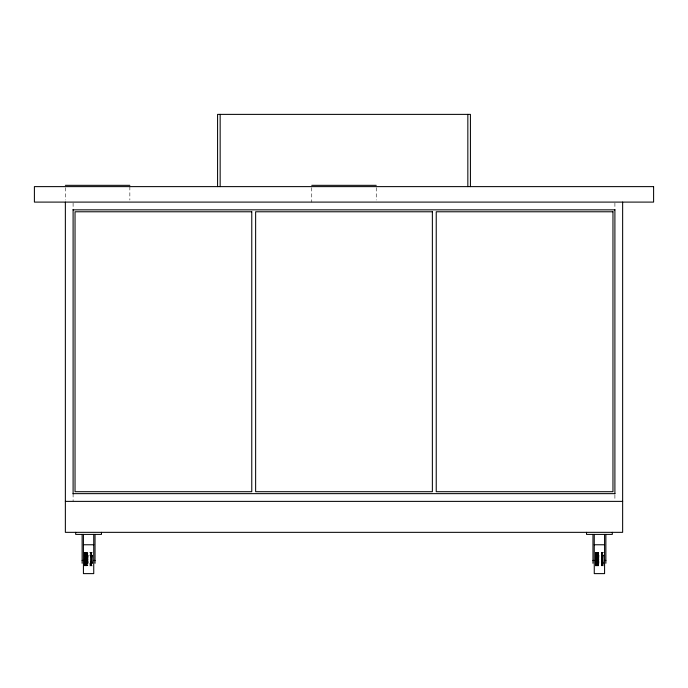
<?xml version="1.0" encoding="UTF-8"?>
<svg xmlns="http://www.w3.org/2000/svg" width="688" height="688" viewBox="0 0 688 688"><rect width="100%" height="100%" fill="white"/><g stroke="black" fill="none" stroke-linecap="round" stroke-linejoin="round"><path stroke-width="0.52" stroke-dasharray="3.44 2.58" d="M83.42 552.576L92.45 552.507M595.292 552.576L604.58 552.576M84.452 552.722L91.676 552.722M595.292 552.722L602.516 552.722M84.452 552.937L91.676 552.937M595.292 552.937L602.516 552.937M84.452 553.221L91.676 553.221M595.292 553.221L602.516 553.221M84.452 553.573L91.676 553.573M595.292 553.573L602.516 553.573M84.452 553.986L91.676 553.986M595.292 553.986L602.516 553.986M84.452 554.459L91.676 554.459M595.292 554.459L602.516 554.459M84.452 554.975L91.676 554.975M595.292 554.975L602.516 554.975M83.42 555.087L92.45 555.13M595.292 555.087L604.58 555.087M84.71 555.216L92.45 555.216M595.55 555.216L603.29 555.216M84.71 555.354L92.45 555.354M595.55 555.354L603.29 555.354M84.452 555.543L92.45 555.526M595.292 555.543L603.29 555.526M84.71 555.741L92.45 555.741M595.55 555.741L603.29 555.741M84.71 555.999L92.45 555.999M595.55 555.999L603.29 555.999M84.452 556.153L91.676 556.153M595.292 556.153L602.516 556.153M84.71 556.282L92.45 556.282M595.55 556.282L603.29 556.282M84.71 556.601L92.45 556.601M595.55 556.601L603.29 556.601M84.452 556.79L91.676 556.79M595.292 556.79L602.516 556.79M84.71 556.953L92.45 556.953M595.55 556.953L603.29 556.953M84.71 557.323L92.45 557.323M595.55 557.323L603.29 557.323M84.452 557.461L91.676 557.461M595.292 557.461L602.516 557.461M84.71 557.719L92.45 557.719M595.55 557.719L603.29 557.719M84.452 558.14L92.45 558.123M595.292 558.14L603.29 558.123M84.71 558.544L92.45 558.544M595.55 558.544L603.29 558.544M84.452 558.845L91.676 558.845M595.292 558.845L602.516 558.845M84.71 558.974L92.45 558.974M595.55 558.974L603.29 558.974M84.71 559.404L92.45 559.404M595.55 559.404L603.29 559.404M84.452 559.542L91.676 559.542M595.292 559.542L602.516 559.542M84.71 559.834L92.45 559.834M595.55 559.834L603.29 559.834M84.452 560.238L92.45 560.256M595.292 560.238L603.29 560.256M84.71 560.668L92.45 560.668M595.55 560.668L603.29 560.668M84.452 560.926L91.676 560.926M595.292 560.926L602.516 560.926M84.71 561.055L92.45 561.055M595.55 561.055L603.29 561.055M84.71 561.434L92.45 561.434M595.55 561.434L603.29 561.434M84.452 561.589L91.676 561.589M595.292 561.589L602.516 561.589M84.71 561.778L92.45 561.778M595.55 561.778L603.29 561.778M84.71 562.105L92.45 562.105M595.55 562.105L603.29 562.105M84.452 562.234L91.676 562.234M595.292 562.234L602.516 562.234M84.71 562.388L92.45 562.388M595.55 562.388L603.29 562.388M84.71 562.638L92.45 562.638M595.55 562.638L603.29 562.638M84.452 562.836L92.45 562.861M595.292 562.836L603.29 562.861M84.71 563.033L92.45 563.033M595.55 563.033L603.29 563.033M84.71 563.162L92.45 563.162M595.55 563.162L603.29 563.162M83.42 563.3L92.45 563.3M595.292 563.3L604.58 563.3M84.452 563.403L91.676 563.403M595.292 563.403L602.516 563.403M84.452 563.928L91.676 563.928M595.292 563.928L602.516 563.928M83.42 564.401L91.676 564.401M595.292 564.401L604.58 564.401M84.452 564.805L91.676 564.805M595.292 564.805L602.516 564.805M84.452 565.158L91.676 565.158M595.292 565.158L602.516 565.158M84.452 565.441L91.676 565.441M595.292 565.441L602.516 565.441M84.452 565.665L91.676 565.665M595.292 565.665L602.516 565.665M83.42 565.803L92.45 565.88M595.292 565.88L604.58 565.803M614.9 203.063L614.9 208.533M614.9 494.947L614.9 500.417M595.55 552.507L595.55 565.88M376.25 187.652L376.25 200.036M311.75 187.652L311.75 202.1M129.851 186.62L129.851 200.036M84.71 552.507L84.71 565.88M73.1 203.063L73.1 209.84M73.1 493.64L73.1 501.38M65.369 187.652L65.369 200.036"/><path stroke-width="1.03" d="M65.36 185.33L129.86 185.33M311.75 185.33L376.25 185.33M73.1 209.84L614.9 209.84M73.1 493.64L614.9 493.64M65.36 501.38L622.64 501.38M83.42 544.767L93.74 544.767M594.26 544.767L604.58 544.767M82.13 560.445L83.42 560.445M93.74 560.445L95.03 560.445M592.97 560.445L594.26 560.445M604.58 560.445L605.87 560.445M622.64 202.1L622.64 532.34L65.36 532.34L65.36 202.1M614.9 209.608L614.9 493.872M612.32 532.34L612.32 534.404L586.52 534.404L586.52 532.34M605.87 534.404L605.87 563.3M604.58 534.404L604.58 573.62L594.26 573.62L594.26 534.404M592.97 534.404L592.97 563.3M470.42 186.62L470.42 114.38L217.58 114.38L217.58 186.62M467.84 114.38L467.84 186.62M220.16 114.38L220.16 186.62M101.48 532.34L101.48 534.404L75.68 534.404L75.68 532.34M95.03 534.404L95.03 563.3M93.74 534.404L93.74 573.62L83.42 573.62L83.42 534.404M82.13 534.404L82.13 563.3M73.1 209.608L73.1 493.872M653.6 186.62L34.4 186.62L34.4 202.1L653.6 202.1L653.6 186.62M251.765 211.775L75.035 211.775L75.035 491.705L251.765 491.705L251.765 211.775M432.365 211.775L255.635 211.775L255.635 491.705L432.365 491.705L432.365 211.775M612.965 211.775L436.235 211.775L436.235 491.705L612.965 491.705L612.965 211.775"/></g></svg>
